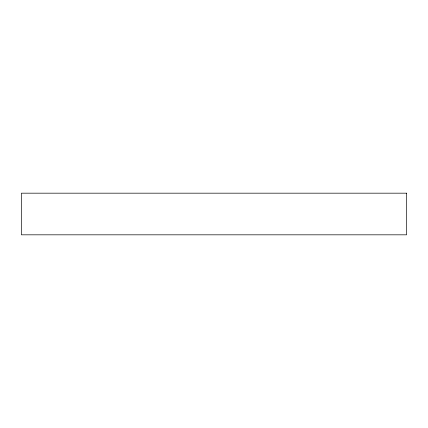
<?xml version="1.0" encoding="UTF-8"?>
<svg xmlns="http://www.w3.org/2000/svg" width="428" height="428" viewBox="0 0 428 428"><rect width="100%" height="100%" fill="white"/><g stroke="black" fill="none" stroke-linecap="round" stroke-linejoin="round"><path stroke-width="0.64" d="M406.6 193.178L21.4 193.178L21.4 234.822L406.6 234.822L406.6 193.178"/></g></svg>
